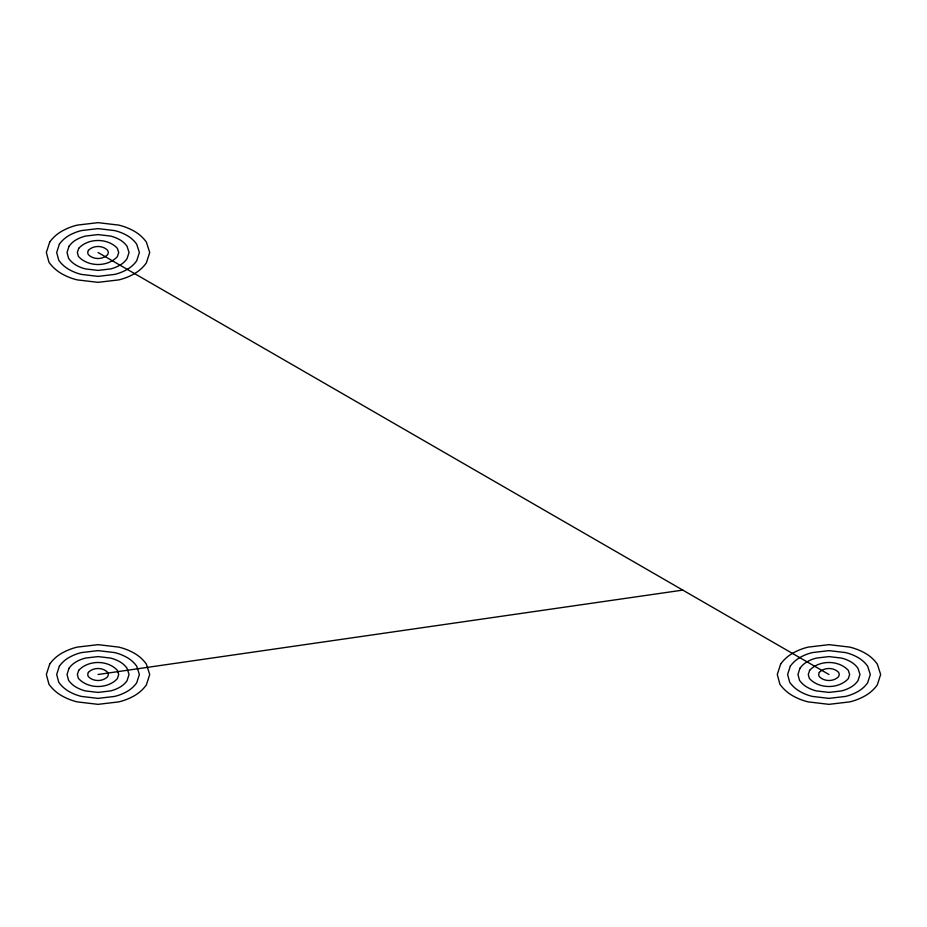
<?xml version="1.0" encoding="UTF-8"?>
<svg xmlns="http://www.w3.org/2000/svg" width="927" height="927" viewBox="0 0 927 927"><rect width="100%" height="100%" fill="white"/><g stroke="black" fill="none" stroke-linecap="round" stroke-linejoin="round"><path stroke-width="1.39" d="M98.03 674.497L682.782 590.105M98.03 252.503L828.97 674.497M49.699 242.074L46.35 252.503L48.969 262.26A40.046 40.046 0 0 0 61.483 273.604A59.061 59.061 0 0 0 77.277 279.896L98.03 282.341L118.783 279.896A59.061 59.061 0 0 0 134.577 273.604A37.706 37.706 0 0 0 146.362 262.92L149.722 252.503L146.362 242.074A37.706 37.706 0 0 0 134.577 231.402A59.061 59.061 0 0 0 118.783 225.11L98.03 222.654L77.277 225.11A59.061 59.061 0 0 0 61.483 231.402A37.706 37.706 0 0 0 49.699 242.074M59.374 244.16L56.686 252.503L58.783 260.313A32.039 32.039 0 0 0 68.795 269.375A47.254 47.254 0 0 0 81.437 274.415L98.03 276.373L114.635 274.415A47.254 47.254 0 0 0 127.277 269.375A30.174 30.174 0 0 0 136.698 260.835L139.386 252.503L136.698 244.16A30.174 30.174 0 0 0 127.277 235.62A47.254 47.254 0 0 0 114.635 230.58L98.03 228.621L81.437 230.58A47.254 47.254 0 0 0 68.795 235.62A30.174 30.174 0 0 0 59.374 244.16M69.038 246.246L67.022 252.503L68.598 258.355A24.021 24.021 0 0 0 76.107 265.157A35.435 35.435 0 0 0 85.585 268.934L98.03 270.406L110.487 268.934A35.435 35.435 0 0 0 119.965 265.157A22.63 22.63 0 0 0 127.034 258.749L129.05 252.503L127.034 246.246A22.63 22.63 0 0 0 119.965 239.838A35.435 35.435 0 0 0 110.487 236.061L98.03 234.589L85.585 236.061A35.435 35.435 0 0 0 76.107 239.838A22.63 22.63 0 0 0 69.038 246.246M78.702 248.332L77.358 252.503L78.413 256.408C88.019 267.092 107.625 267.231 117.37 256.663L118.714 252.503L117.37 248.332C107.741 237.88 88.332 237.88 78.702 248.332M88.366 250.417L87.694 252.503L88.227 254.45C93.024 259.792 102.827 259.861 107.706 254.589L108.366 252.503L107.706 250.417C102.885 245.191 93.187 245.191 88.366 250.417M49.699 664.08L46.35 674.497L48.969 684.265A40.046 40.046 0 0 0 61.483 695.598A59.061 59.061 0 0 0 77.277 701.89L98.03 704.346L118.783 701.89A59.061 59.061 0 0 0 134.577 695.598A37.706 37.706 0 0 0 146.362 684.926L149.722 674.497L146.362 664.08A37.706 37.706 0 0 0 134.577 653.396A59.061 59.061 0 0 0 118.783 647.104L98.03 644.659L77.277 647.104A59.061 59.061 0 0 0 61.483 653.396A37.706 37.706 0 0 0 49.699 664.08M59.374 666.165L56.686 674.497L58.783 682.318A32.039 32.039 0 0 0 68.795 691.38A47.254 47.254 0 0 0 81.437 696.42L98.03 698.379L114.635 696.42A47.254 47.254 0 0 0 127.277 691.38A30.174 30.174 0 0 0 136.698 682.84L139.386 674.497L136.698 666.165A30.174 30.174 0 0 0 127.277 657.625A47.254 47.254 0 0 0 114.635 652.585L98.03 650.627L81.437 652.585A47.254 47.254 0 0 0 68.795 657.625A30.174 30.174 0 0 0 59.374 666.165M69.038 668.251L67.022 674.497L68.598 680.36A24.021 24.021 0 0 0 76.107 687.162A35.435 35.435 0 0 0 85.585 690.939L98.03 692.411L110.487 690.939A35.435 35.435 0 0 0 119.965 687.162A22.63 22.63 0 0 0 127.034 680.754L129.05 674.497L127.034 668.251A22.63 22.63 0 0 0 119.965 661.843A35.435 35.435 0 0 0 110.487 658.066L98.03 656.594L85.585 658.066A35.435 35.435 0 0 0 76.107 661.843A22.63 22.63 0 0 0 69.038 668.251M78.702 670.337L77.358 674.497L78.413 678.402C88.019 689.097 107.625 689.224 117.37 678.668L118.714 674.497L117.37 670.337C107.741 659.885 88.332 659.885 78.702 670.337M88.366 672.411L87.694 674.497L88.227 676.455C93.024 681.797 102.827 681.866 107.706 676.583L108.366 674.497L107.706 672.411C102.885 667.197 93.187 667.197 88.366 672.411M780.638 664.08L777.278 674.497L779.908 684.265A40.046 40.046 0 0 0 792.423 695.598A59.061 59.061 0 0 0 808.217 701.89L828.97 704.346L849.723 701.89A59.061 59.061 0 0 0 865.517 695.598A37.706 37.706 0 0 0 877.301 684.926L880.65 674.497L877.301 664.08A37.706 37.706 0 0 0 865.517 653.396A59.061 59.061 0 0 0 849.723 647.104L828.97 644.659L808.217 647.104A59.061 59.061 0 0 0 792.423 653.396A37.706 37.706 0 0 0 780.638 664.08M790.302 666.165L787.614 674.497L789.711 682.318A32.039 32.039 0 0 0 799.723 691.38A47.254 47.254 0 0 0 812.365 696.42L828.97 698.379L845.563 696.42A47.254 47.254 0 0 0 858.205 691.38A30.174 30.174 0 0 0 867.626 682.84L870.314 674.497L867.626 666.165A30.174 30.174 0 0 0 858.205 657.625A47.254 47.254 0 0 0 845.563 652.585L828.97 650.627L812.365 652.585A47.254 47.254 0 0 0 799.723 657.625A30.174 30.174 0 0 0 790.302 666.165M799.966 668.251L797.95 674.497L799.526 680.36A24.021 24.021 0 0 0 807.035 687.162A35.435 35.435 0 0 0 816.513 690.939L828.97 692.411L841.415 690.939A35.435 35.435 0 0 0 850.893 687.162A22.63 22.63 0 0 0 857.962 680.754L859.978 674.497L857.962 668.251A22.63 22.63 0 0 0 850.893 661.843A35.435 35.435 0 0 0 841.415 658.066L828.97 656.594L816.513 658.066A35.435 35.435 0 0 0 807.035 661.843A22.63 22.63 0 0 0 799.966 668.251M809.63 670.337L808.286 674.497L809.341 678.402C818.947 689.097 838.564 689.224 848.298 678.668L849.642 674.497L848.298 670.337C838.668 659.885 819.259 659.885 809.63 670.337M819.294 672.411L818.634 674.497L819.155 676.455C823.952 681.797 833.767 681.866 838.634 676.583L839.306 674.497L838.634 672.411C833.813 667.197 824.115 667.197 819.294 672.411"/></g></svg>
